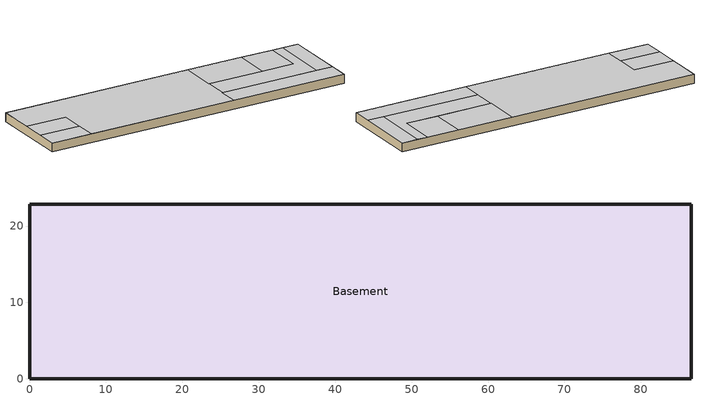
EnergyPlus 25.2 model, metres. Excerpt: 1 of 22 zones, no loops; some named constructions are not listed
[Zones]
Basement
 floor adiabatic (basement_floor): 86.56,22.86 86.56,0 0,0 0,22.86 z-2.44
 wall ground (Basement_Wall_North_Cfactor): 86.56,22.86 0,22.86 z-2.44:0
 wall ground (Basement_Wall_East_Cfactor): 86.56,0 86.56,22.86 z-2.44:0
 wall ground (Basement_Wall_South_Cfactor): 0,0 86.56,0 z-2.44:0
 wall ground (Basement_Wall_West_Cfactor): 0,22.86 0,0 z-2.44:0
 ceiling to Retail_1_Flr_1 (nonres_floor_ceiling): 0,5.79 0,0 11.58,0 11.58,5.79 z0
 ceiling to Retail_2_Flr_1 (nonres_floor_ceiling): 0,12.5 0,5.79 11.58,5.79 11.58,12.5 z0
 ceiling to Mech_Flr_1 (nonres_floor_ceiling): 53.95,22.86 53.95,12.5 69.8,12.5 69.8,22.86 z0
 ceiling to Storage_Flr_1 (nonres_floor_ceiling): 69.8,22.86 69.8,12.5 78.94,12.5 78.94,22.86 z0
 ceiling to Laundry_Flr_1 (nonres_floor_ceiling): 81.99,22.86 81.99,5.79 86.56,5.79 86.56,22.86 z0
 ceiling to Cafe_Flr_1 (nonres_floor_ceiling): 53.95,5.79 53.95,0 86.56,0 86.56,5.79 z0
 ceiling to Lobby_Flr_1 (nonres_floor_ceiling): 11.58,12.5 11.58,0 53.95,0 53.95,22.86 0,22.86 0,12.5 z0; 53.95,5.79 81.99,5.79 81.99,22.86 78.94,22.86 78.94,12.5 53.95,12.5 z0
[Schedule:Compact]
ELEV_LIGHT_FAN_SCH_ADD_DF: Through: 12/31, For: SummerDesignday, Until: 24:00, 0.5, For: WinterDesignDay, Until: 24:00, 0.05, For: AllOtherDays, Until: 04:00, 0.05, Until: 05:00, 0.1, Until: 06:00, 0.2, Until: 07:00, 0.4, Until: 09:00, 0.5, Until: 10:00, 0.35, Until: 16:00, 0.15, Until: 17:00, 0.35, Until: 19:00, 0.5, Until: 21:00, 0.4, Until: 22:00, 0.3, Until: 23:00, 0.2, Until: 24:00, 0.1
Booster Water Inlet Temp Schedule: THROUGH: 12/31, FOR: AllDays, UNTIL: 24:00, 60
Booster Water Setpoint Temp Schedule; Laundry Setpoint Temp Schedule: THROUGH: 12/31, FOR: AllDays, UNTIL: 24:00, 82.22
LAUNDRY_SWH_SCH: THROUGH: 12/31, FOR: AllDays, UNTIL: 17:00, 0, UNTIL: 24:00, 1
ThermostatSetpoint:DualSetpoint: Through: 12/31, For: AllDays, Until: 24:00, 21, For: AllDays, Until: 24:00, 21
ThermostatSetpoint:DualSetpoint: Through: 12/31, For: AllDays, Until: 24:00, 24, For: AllDays, Until: 24:00, 24
